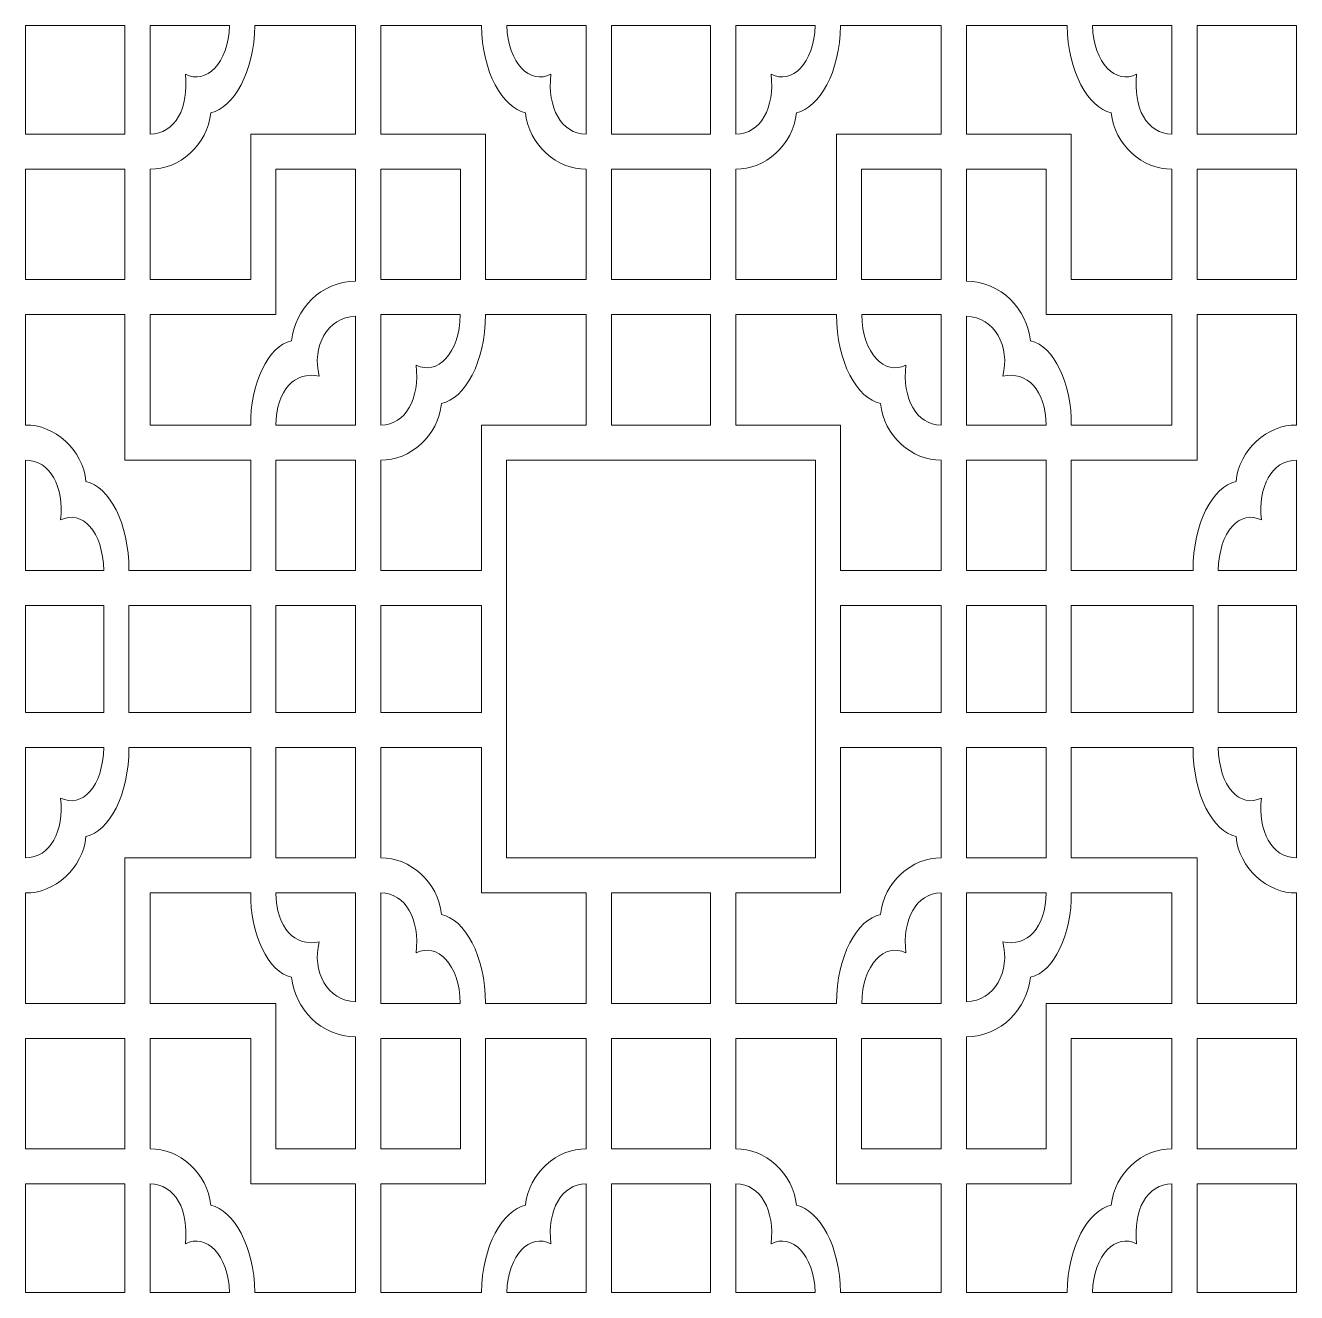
# Model space of a CAD drawing. Header units: millimetres. Extents: x -1200 to 1200, y -590 to 590.
# Drawn here: x -1200 to -16, y -590 to 590 of the extents above; entities that cross this region are included whole.
import ezdxf

# ---------------------------------------------------------------- set-up
doc = ezdxf.new("R2010")
doc.units = ezdxf.units.MM
doc.header["$MEASUREMENT"] = 0
doc.layers.add('Layer 1', color=7, linetype='Continuous')

msp = doc.modelspace()

# ---------------------------------------------------------------- linework, layer by layer
at = {"layer": 'Layer 1', "color": 250, "lineweight": 20}
for points, knots in [([(-1107.4943, 589.9734), (-1107.4943, 589.9734), (-1107.4943, 488.733), (-1107.4943, 488.733), (-1107.4943, 488.733), (-1200.05, 488.733), (-1200.05, 488.733), (-1200.05, 488.733), (-1200.05, 589.9734), (-1200.05, 589.9734), (-1200.05, 589.9734), (-1107.4943, 589.9734), (-1107.4943, 589.9734)], [0, 0, 0, 0, 0.25, 0.25, 0.25, 0.5, 0.5, 0.5, 0.75, 0.75, 0.75, 1, 1, 1, 1]), ([(-892.6185, 589.9734), (-892.6185, 589.9734), (-892.6185, 488.733), (-892.6185, 488.733), (-892.6185, 488.733), (-990.246, 488.733), (-990.246, 488.733), (-990.246, 488.733), (-990.246, 353.2786), (-990.246, 353.2786), (-990.246, 353.2786), (-1083.986, 353.2786), (-1083.986, 353.2786), (-1083.986, 353.2786), (-1083.986, 456.1598), (-1083.986, 456.1598), (-1057.0098, 455.427), (-1030.1687, 478.8197), (-1027.4, 508.7111), (-1006.3077, 513.3399), (-986.9278, 545.9594), (-986.4065, 589.9734), (-986.4065, 589.9734), (-892.6185, 589.9734), (-892.6185, 589.9734)], [0, 0, 0, 0, 0.125, 0.125, 0.125, 0.25, 0.25, 0.25, 0.375, 0.375, 0.375, 0.5, 0.5, 0.5, 0.625, 0.625, 0.625, 0.75, 0.75, 0.75, 0.875, 0.875, 0.875, 1, 1, 1, 1]), ([(-1009.9466, 589.9734), (-1011.2096, 554.4236), (-1031.5362, 534.8502), (-1051.0899, 544.5236), (-1047.6069, 513.3876), (-1060.4992, 489.0993), (-1083.986, 488.733), (-1083.986, 488.733), (-1083.986, 589.9734), (-1083.986, 589.9734), (-1083.986, 589.9734), (-1009.9466, 589.9734), (-1009.9466, 589.9734)], [0, 0, 0, 0, 0.25, 0.25, 0.25, 0.5, 0.5, 0.5, 0.75, 0.75, 0.75, 1, 1, 1, 1]), ([(-775.3225, 589.9734), (-774.8012, 545.9594), (-755.4211, 513.3399), (-734.3289, 508.7111), (-731.5602, 478.8197), (-704.719, 455.427), (-677.7428, 456.1598), (-677.7428, 456.1598), (-677.7428, 353.2786), (-677.7428, 353.2786), (-677.7428, 353.2786), (-771.4828, 353.2786), (-771.4828, 353.2786), (-771.4828, 353.2786), (-771.4828, 488.733), (-771.4828, 488.733), (-771.4828, 488.733), (-869.1103, 488.733), (-869.1103, 488.733), (-869.1103, 488.733), (-869.1103, 589.9734), (-869.1103, 589.9734), (-869.1103, 589.9734), (-775.3225, 589.9734), (-775.3225, 589.9734)], [0, 0, 0, 0, 0.125, 0.125, 0.125, 0.25, 0.25, 0.25, 0.375, 0.375, 0.375, 0.5, 0.5, 0.5, 0.625, 0.625, 0.625, 0.75, 0.75, 0.75, 0.875, 0.875, 0.875, 1, 1, 1, 1]), ([(-677.7428, 589.9734), (-677.7428, 589.9734), (-677.7428, 488.733), (-677.7428, 488.733), (-701.2296, 489.0993), (-714.1219, 513.3876), (-710.6389, 544.5236), (-730.1926, 534.8502), (-750.5196, 554.4236), (-751.7825, 589.9734), (-751.7825, 589.9734), (-677.7428, 589.9734), (-677.7428, 589.9734)], [0, 0, 0, 0, 0.25, 0.25, 0.25, 0.5, 0.5, 0.5, 0.75, 0.75, 0.75, 1, 1, 1, 1]), ([(-561.9921, 589.9734), (-561.9921, 589.9734), (-561.9921, 488.733), (-561.9921, 488.733), (-561.9921, 488.733), (-654.2347, 488.733), (-654.2347, 488.733), (-654.2347, 488.733), (-654.2347, 589.9734), (-654.2347, 589.9734), (-654.2347, 589.9734), (-561.9921, 589.9734), (-561.9921, 589.9734)], [0, 0, 0, 0, 0.25, 0.25, 0.25, 0.5, 0.5, 0.5, 0.75, 0.75, 0.75, 1, 1, 1, 1]), ([(-538.484, 589.9734), (-538.484, 589.9734), (-538.484, 488.733), (-538.484, 488.733), (-514.9971, 489.0993), (-502.1048, 513.3876), (-505.5878, 544.5236), (-486.0342, 534.8502), (-465.7072, 554.4236), (-464.4442, 589.9734), (-464.4442, 589.9734), (-538.484, 589.9734), (-538.484, 589.9734)], [0, 0, 0, 0, 0.25, 0.25, 0.25, 0.5, 0.5, 0.5, 0.75, 0.75, 0.75, 1, 1, 1, 1]), ([(-440.9042, 589.9734), (-441.4255, 545.9594), (-460.8056, 513.3399), (-481.8979, 508.7111), (-484.6665, 478.8197), (-511.5077, 455.427), (-538.484, 456.1598), (-538.484, 456.1598), (-538.484, 353.2786), (-538.484, 353.2786), (-538.484, 353.2786), (-444.744, 353.2786), (-444.744, 353.2786), (-444.744, 353.2786), (-444.744, 488.733), (-444.744, 488.733), (-444.744, 488.733), (-347.1165, 488.733), (-347.1165, 488.733), (-347.1165, 488.733), (-347.1165, 589.9734), (-347.1165, 589.9734), (-347.1165, 589.9734), (-440.9042, 589.9734), (-440.9042, 589.9734)], [0, 0, 0, 0, 0.125, 0.125, 0.125, 0.25, 0.25, 0.25, 0.375, 0.375, 0.375, 0.5, 0.5, 0.5, 0.625, 0.625, 0.625, 0.75, 0.75, 0.75, 0.875, 0.875, 0.875, 1, 1, 1, 1]), ([(-323.6082, 589.9734), (-323.6082, 589.9734), (-323.6082, 488.733), (-323.6082, 488.733), (-323.6082, 488.733), (-225.9807, 488.733), (-225.9807, 488.733), (-225.9807, 488.733), (-225.9807, 353.2786), (-225.9807, 353.2786), (-225.9807, 353.2786), (-132.2407, 353.2786), (-132.2407, 353.2786), (-132.2407, 353.2786), (-132.2407, 456.1598), (-132.2407, 456.1598), (-159.217, 455.427), (-186.058, 478.8197), (-188.8268, 508.7111), (-209.9191, 513.3399), (-229.2989, 545.9594), (-229.8202, 589.9734), (-229.8202, 589.9734), (-323.6082, 589.9734), (-323.6082, 589.9734)], [0, 0, 0, 0, 0.125, 0.125, 0.125, 0.25, 0.25, 0.25, 0.375, 0.375, 0.375, 0.5, 0.5, 0.5, 0.625, 0.625, 0.625, 0.75, 0.75, 0.75, 0.875, 0.875, 0.875, 1, 1, 1, 1]), ([(-206.28, 589.9734), (-205.0171, 554.4236), (-184.6905, 534.8502), (-165.1368, 544.5236), (-168.6198, 513.3876), (-155.7276, 489.0993), (-132.2407, 488.733), (-132.2407, 488.733), (-132.2407, 589.9734), (-132.2407, 589.9734), (-132.2407, 589.9734), (-206.28, 589.9734), (-206.28, 589.9734)], [0, 0, 0, 0, 0.25, 0.25, 0.25, 0.5, 0.5, 0.5, 0.75, 0.75, 0.75, 1, 1, 1, 1]), ([(-108.7324, 589.9734), (-108.7324, 589.9734), (-108.7324, 488.733), (-108.7324, 488.733), (-108.7324, 488.733), (-16.1767, 488.733), (-16.1767, 488.733), (-16.1767, 488.733), (-16.1767, 589.9734), (-16.1767, 589.9734), (-16.1767, 589.9734), (-108.7324, 589.9734), (-108.7324, 589.9734)], [0, 0, 0, 0, 0.25, 0.25, 0.25, 0.5, 0.5, 0.5, 0.75, 0.75, 0.75, 1, 1, 1, 1]), ([(-1200.05, 456.1598), (-1200.05, 456.1598), (-1107.4943, 456.1598), (-1107.4943, 456.1598), (-1107.4943, 456.1598), (-1107.4943, 353.2786), (-1107.4943, 353.2786), (-1107.4943, 353.2786), (-1200.05, 353.2786), (-1200.05, 353.2786), (-1200.05, 353.2786), (-1200.05, 456.1598), (-1200.05, 456.1598)], [0, 0, 0, 0, 0.25, 0.25, 0.25, 0.5, 0.5, 0.5, 0.75, 0.75, 0.75, 1, 1, 1, 1]), ([(-990.246, 217.8243), (-990.7749, 255.2028), (-973.8922, 292.394), (-952.3194, 296.2303), (-948.9419, 325.7782), (-924.916, 351.6141), (-892.6185, 351.755), (-892.6185, 351.755), (-892.6185, 353.2786), (-892.6185, 353.2786), (-892.6185, 353.2786), (-892.6185, 456.1598), (-892.6185, 456.1598), (-892.6185, 456.1598), (-966.7377, 456.1598), (-966.7377, 456.1598), (-966.7377, 456.1598), (-966.7377, 320.7055), (-966.7377, 320.7055), (-966.7377, 320.7055), (-1083.986, 320.7055), (-1083.986, 320.7055), (-1083.986, 320.7055), (-1083.986, 217.8243), (-1083.986, 217.8243), (-1083.986, 217.8243), (-990.246, 217.8243), (-990.246, 217.8243)], [0, 0, 0, 0, 0.111111111, 0.111111111, 0.111111111, 0.222222222, 0.222222222, 0.222222222, 0.333333333, 0.333333333, 0.333333333, 0.444444444, 0.444444444, 0.444444444, 0.555555556, 0.555555556, 0.555555556, 0.666666667, 0.666666667, 0.666666667, 0.777777778, 0.777777778, 0.777777778, 0.888888889, 0.888888889, 0.888888889, 1, 1, 1, 1]), ([(-794.991, 353.2786), (-794.991, 353.2786), (-869.1103, 353.2786), (-869.1103, 353.2786), (-869.1103, 353.2786), (-869.1103, 456.1598), (-869.1103, 456.1598), (-869.1103, 456.1598), (-794.991, 456.1598), (-794.991, 456.1598), (-794.991, 456.1598), (-794.991, 353.2786), (-794.991, 353.2786)], [0, 0, 0, 0, 0.25, 0.25, 0.25, 0.5, 0.5, 0.5, 0.75, 0.75, 0.75, 1, 1, 1, 1]), ([(-561.9921, 456.1598), (-561.9921, 456.1598), (-561.9921, 353.2786), (-561.9921, 353.2786), (-561.9921, 353.2786), (-654.2347, 353.2786), (-654.2347, 353.2786), (-654.2347, 353.2786), (-654.2347, 456.1598), (-654.2347, 456.1598), (-654.2347, 456.1598), (-561.9921, 456.1598), (-561.9921, 456.1598)], [0, 0, 0, 0, 0.25, 0.25, 0.25, 0.5, 0.5, 0.5, 0.75, 0.75, 0.75, 1, 1, 1, 1]), ([(-421.2357, 353.2786), (-421.2357, 353.2786), (-347.1165, 353.2786), (-347.1165, 353.2786), (-347.1165, 353.2786), (-347.1165, 456.1598), (-347.1165, 456.1598), (-347.1165, 456.1598), (-421.2357, 456.1598), (-421.2357, 456.1598), (-421.2357, 456.1598), (-421.2357, 353.2786), (-421.2357, 353.2786)], [0, 0, 0, 0, 0.25, 0.25, 0.25, 0.5, 0.5, 0.5, 0.75, 0.75, 0.75, 1, 1, 1, 1]), ([(-225.9807, 217.8243), (-225.4518, 255.2028), (-242.3345, 292.394), (-263.9073, 296.2303), (-267.2849, 325.7782), (-291.3108, 351.6141), (-323.6082, 351.755), (-323.6082, 351.755), (-323.6082, 353.2786), (-323.6082, 353.2786), (-323.6082, 353.2786), (-323.6082, 456.1598), (-323.6082, 456.1598), (-323.6082, 456.1598), (-249.489, 456.1598), (-249.489, 456.1598), (-249.489, 456.1598), (-249.489, 320.7055), (-249.489, 320.7055), (-249.489, 320.7055), (-132.2407, 320.7055), (-132.2407, 320.7055), (-132.2407, 320.7055), (-132.2407, 217.8243), (-132.2407, 217.8243), (-132.2407, 217.8243), (-225.9807, 217.8243), (-225.9807, 217.8243)], [0, 0, 0, 0, 0.111111111, 0.111111111, 0.111111111, 0.222222222, 0.222222222, 0.222222222, 0.333333333, 0.333333333, 0.333333333, 0.444444444, 0.444444444, 0.444444444, 0.555555556, 0.555555556, 0.555555556, 0.666666667, 0.666666667, 0.666666667, 0.777777778, 0.777777778, 0.777777778, 0.888888889, 0.888888889, 0.888888889, 1, 1, 1, 1]), ([(-16.1767, 456.1598), (-16.1767, 456.1598), (-108.7324, 456.1598), (-108.7324, 456.1598), (-108.7324, 456.1598), (-108.7324, 353.2786), (-108.7324, 353.2786), (-108.7324, 353.2786), (-16.1767, 353.2786), (-16.1767, 353.2786), (-16.1767, 353.2786), (-16.1767, 456.1598), (-16.1767, 456.1598)], [0, 0, 0, 0, 0.25, 0.25, 0.25, 0.5, 0.5, 0.5, 0.75, 0.75, 0.75, 1, 1, 1, 1]), ([(-1200.05, 320.7055), (-1200.05, 320.7055), (-1107.4943, 320.7055), (-1107.4943, 320.7055), (-1107.4943, 320.7055), (-1107.4943, 185.2513), (-1107.4943, 185.2513), (-1107.4943, 185.2513), (-990.246, 185.2513), (-990.246, 185.2513), (-990.246, 185.2513), (-990.246, 82.3701), (-990.246, 82.3701), (-990.246, 82.3701), (-1103.6067, 82.3701), (-1103.6067, 82.3701), (-1103.6582, 127.2132), (-1122.3269, 160.5868), (-1143.6806, 165.2732), (-1146.442, 195.0846), (-1173.147, 218.4295), (-1200.05, 217.8272), (-1200.05, 217.8272), (-1200.05, 320.7055), (-1200.05, 320.7055)], [0, 0, 0, 0, 0.125, 0.125, 0.125, 0.25, 0.25, 0.25, 0.375, 0.375, 0.375, 0.5, 0.5, 0.5, 0.625, 0.625, 0.625, 0.75, 0.75, 0.75, 0.875, 0.875, 0.875, 1, 1, 1, 1]), ([(-869.1103, 185.2513), (-842.134, 184.5183), (-815.293, 207.9111), (-812.5242, 237.8024), (-791.1705, 242.4886), (-771.5691, 275.8622), (-771.5176, 320.7055), (-771.5176, 320.7055), (-771.4828, 320.7055), (-771.4828, 320.7055), (-771.4828, 320.7055), (-677.7428, 320.7055), (-677.7428, 320.7055), (-677.7428, 320.7055), (-677.7428, 217.8243), (-677.7428, 217.8243), (-677.7428, 217.8243), (-775.3703, 217.8243), (-775.3703, 217.8243), (-775.3703, 217.8243), (-775.3703, 82.3701), (-775.3703, 82.3701), (-775.3703, 82.3701), (-869.1103, 82.3701), (-869.1103, 82.3701), (-869.1103, 82.3701), (-869.1103, 185.2513), (-869.1103, 185.2513)], [0, 0, 0, 0, 0.111111111, 0.111111111, 0.111111111, 0.222222222, 0.222222222, 0.222222222, 0.333333333, 0.333333333, 0.333333333, 0.444444444, 0.444444444, 0.444444444, 0.555555556, 0.555555556, 0.555555556, 0.666666667, 0.666666667, 0.666666667, 0.777777778, 0.777777778, 0.777777778, 0.888888889, 0.888888889, 0.888888889, 1, 1, 1, 1]), ([(-795.0259, 320.7055), (-795.7117, 284.1194), (-816.3618, 263.7937), (-836.2141, 273.6149), (-832.7311, 242.479), (-845.6236, 218.1908), (-869.1103, 217.8243), (-869.1103, 217.8243), (-869.1103, 320.7055), (-869.1103, 320.7055), (-869.1103, 320.7055), (-795.0259, 320.7055), (-795.0259, 320.7055)], [0, 0, 0, 0, 0.25, 0.25, 0.25, 0.5, 0.5, 0.5, 0.75, 0.75, 0.75, 1, 1, 1, 1]), ([(-561.9921, 320.7055), (-561.9921, 320.7055), (-561.9921, 217.8243), (-561.9921, 217.8243), (-561.9921, 217.8243), (-654.2347, 217.8243), (-654.2347, 217.8243), (-654.2347, 217.8243), (-654.2347, 320.7055), (-654.2347, 320.7055), (-654.2347, 320.7055), (-561.9921, 320.7055), (-561.9921, 320.7055)], [0, 0, 0, 0, 0.25, 0.25, 0.25, 0.5, 0.5, 0.5, 0.75, 0.75, 0.75, 1, 1, 1, 1]), ([(-347.1165, 185.2513), (-374.0927, 184.5183), (-400.9337, 207.9111), (-403.7025, 237.8024), (-425.0562, 242.4886), (-444.6576, 275.8622), (-444.7091, 320.7055), (-444.7091, 320.7055), (-444.744, 320.7055), (-444.744, 320.7055), (-444.744, 320.7055), (-538.484, 320.7055), (-538.484, 320.7055), (-538.484, 320.7055), (-538.484, 217.8243), (-538.484, 217.8243), (-538.484, 217.8243), (-440.8564, 217.8243), (-440.8564, 217.8243), (-440.8564, 217.8243), (-440.8564, 82.3701), (-440.8564, 82.3701), (-440.8564, 82.3701), (-347.1165, 82.3701), (-347.1165, 82.3701), (-347.1165, 82.3701), (-347.1165, 185.2513), (-347.1165, 185.2513)], [0, 0, 0, 0, 0.111111111, 0.111111111, 0.111111111, 0.222222222, 0.222222222, 0.222222222, 0.333333333, 0.333333333, 0.333333333, 0.444444444, 0.444444444, 0.444444444, 0.555555556, 0.555555556, 0.555555556, 0.666666667, 0.666666667, 0.666666667, 0.777777778, 0.777777778, 0.777777778, 0.888888889, 0.888888889, 0.888888889, 1, 1, 1, 1]), ([(-421.2009, 320.7055), (-420.515, 284.1194), (-399.865, 263.7937), (-380.0126, 273.6149), (-383.4955, 242.479), (-370.6032, 218.1908), (-347.1165, 217.8243), (-347.1165, 217.8243), (-347.1165, 320.7055), (-347.1165, 320.7055), (-347.1165, 320.7055), (-421.2009, 320.7055), (-421.2009, 320.7055)], [0, 0, 0, 0, 0.25, 0.25, 0.25, 0.5, 0.5, 0.5, 0.75, 0.75, 0.75, 1, 1, 1, 1]), ([(-16.1767, 320.7055), (-16.1767, 320.7055), (-108.7324, 320.7055), (-108.7324, 320.7055), (-108.7324, 320.7055), (-108.7324, 185.2513), (-108.7324, 185.2513), (-108.7324, 185.2513), (-225.9807, 185.2513), (-225.9807, 185.2513), (-225.9807, 185.2513), (-225.9807, 82.3701), (-225.9807, 82.3701), (-225.9807, 82.3701), (-112.6201, 82.3701), (-112.6201, 82.3701), (-112.5686, 127.2132), (-93.8998, 160.5868), (-72.5461, 165.2732), (-69.7847, 195.0846), (-43.0797, 218.4295), (-16.1767, 217.8272), (-16.1767, 217.8272), (-16.1767, 320.7055), (-16.1767, 320.7055)], [0, 0, 0, 0, 0.125, 0.125, 0.125, 0.25, 0.25, 0.25, 0.375, 0.375, 0.375, 0.5, 0.5, 0.5, 0.625, 0.625, 0.625, 0.75, 0.75, 0.75, 0.875, 0.875, 0.875, 1, 1, 1, 1]), ([(-892.6185, 319.177), (-918.9401, 318.1409), (-933.5496, 290.8674), (-926.4734, 263.4054), (-948.9444, 268.2314), (-966.4734, 250.3678), (-966.7377, 217.8243), (-966.7377, 217.8243), (-892.6185, 217.8243), (-892.6185, 217.8243), (-892.6185, 217.8243), (-892.6185, 319.177), (-892.6185, 319.177)], [0, 0, 0, 0, 0.25, 0.25, 0.25, 0.5, 0.5, 0.5, 0.75, 0.75, 0.75, 1, 1, 1, 1]), ([(-323.6082, 319.177), (-297.2867, 318.1409), (-282.6771, 290.8674), (-289.7533, 263.4054), (-267.2824, 268.2314), (-249.7533, 250.3678), (-249.489, 217.8243), (-249.489, 217.8243), (-323.6082, 217.8243), (-323.6082, 217.8243), (-323.6082, 217.8243), (-323.6082, 319.177), (-323.6082, 319.177)], [0, 0, 0, 0, 0.25, 0.25, 0.25, 0.5, 0.5, 0.5, 0.75, 0.75, 0.75, 1, 1, 1, 1]), ([(-1200.05, 185.2443), (-1176.7015, 184.7317), (-1163.8983, 160.5001), (-1167.3705, 129.4607), (-1147.518, 139.2819), (-1127.8009, 118.9562), (-1127.1149, 82.3701), (-1127.1149, 82.3701), (-1200.05, 82.3701), (-1200.05, 82.3701), (-1200.05, 82.3701), (-1200.05, 185.2443), (-1200.05, 185.2443)], [0, 0, 0, 0, 0.25, 0.25, 0.25, 0.5, 0.5, 0.5, 0.75, 0.75, 0.75, 1, 1, 1, 1]), ([(-892.6185, 82.3701), (-892.6185, 82.3701), (-966.7377, 82.3701), (-966.7377, 82.3701), (-966.7377, 82.3701), (-966.7377, 185.2513), (-966.7377, 185.2513), (-966.7377, 185.2513), (-892.6185, 185.2513), (-892.6185, 185.2513), (-892.6185, 185.2513), (-892.6185, 82.3701), (-892.6185, 82.3701)], [0, 0, 0, 0, 0.25, 0.25, 0.25, 0.5, 0.5, 0.5, 0.75, 0.75, 0.75, 1, 1, 1, 1]), ([(-464.3646, 185.2513), (-464.3646, 61.7328), (-464.3646, -61.787), (-464.3646, -185.3045), (-553.6573, -185.3045), (-662.5704, -185.3045), (-751.8621, -185.3045), (-751.8621, -61.787), (-751.8621, 61.7328), (-751.8621, 185.2513), (-662.5704, 185.2513), (-553.6573, 185.2513), (-464.3646, 185.2513)], [0, 0, 0, 0, 0.25, 0.25, 0.25, 0.5, 0.5, 0.5, 0.75, 0.75, 0.75, 1, 1, 1, 1]), ([(-323.6082, 82.3701), (-323.6082, 82.3701), (-249.489, 82.3701), (-249.489, 82.3701), (-249.489, 82.3701), (-249.489, 185.2513), (-249.489, 185.2513), (-249.489, 185.2513), (-323.6082, 185.2513), (-323.6082, 185.2513), (-323.6082, 185.2513), (-323.6082, 82.3701), (-323.6082, 82.3701)], [0, 0, 0, 0, 0.25, 0.25, 0.25, 0.5, 0.5, 0.5, 0.75, 0.75, 0.75, 1, 1, 1, 1]), ([(-16.1767, 185.2443), (-39.5252, 184.7317), (-52.3284, 160.5001), (-48.8562, 129.4607), (-68.7087, 139.2819), (-88.4259, 118.9562), (-89.1118, 82.3701), (-89.1118, 82.3701), (-16.1767, 82.3701), (-16.1767, 82.3701), (-16.1767, 82.3701), (-16.1767, 185.2443), (-16.1767, 185.2443)], [0, 0, 0, 0, 0.25, 0.25, 0.25, 0.5, 0.5, 0.5, 0.75, 0.75, 0.75, 1, 1, 1, 1]), ([(-1127.1149, 49.7969), (-1127.1149, 49.7969), (-1200.05, 49.7969), (-1200.05, 49.7969), (-1200.05, 16.5807), (-1200.05, -16.6351), (-1200.05, -49.8501), (-1200.05, -49.8501), (-1127.1149, -49.8501), (-1127.1149, -49.8501), (-1127.1149, -16.6347), (-1127.1149, 16.581), (-1127.1149, 49.7969)], [0, 0, 0, 0, 0.25, 0.25, 0.25, 0.5, 0.5, 0.5, 0.75, 0.75, 0.75, 1, 1, 1, 1]), ([(-990.246, 49.7969), (-990.246, 49.7969), (-1103.6067, 49.7969), (-1103.6067, 49.7969), (-1103.6067, 16.5807), (-1103.6067, -16.6351), (-1103.6067, -49.8501), (-1103.6067, -49.8501), (-990.246, -49.8501), (-990.246, -49.8501), (-990.246, -16.6347), (-990.246, 16.581), (-990.246, 49.7969)], [0, 0, 0, 0, 0.25, 0.25, 0.25, 0.5, 0.5, 0.5, 0.75, 0.75, 0.75, 1, 1, 1, 1]), ([(-892.6185, 49.7969), (-892.6185, 49.7969), (-966.7377, 49.7969), (-966.7377, 49.7969), (-966.7377, 16.5807), (-966.7377, -16.6351), (-966.7377, -49.8501), (-966.7377, -49.8501), (-892.6185, -49.8501), (-892.6185, -49.8501), (-892.6185, -16.6347), (-892.6185, 16.581), (-892.6185, 49.7969)], [0, 0, 0, 0, 0.25, 0.25, 0.25, 0.5, 0.5, 0.5, 0.75, 0.75, 0.75, 1, 1, 1, 1]), ([(-775.3703, 49.7969), (-775.3703, 49.7969), (-869.1103, 49.7969), (-869.1103, 49.7969), (-869.1103, 16.5807), (-869.1103, -16.6351), (-869.1103, -49.8501), (-869.1103, -49.8501), (-775.3703, -49.8501), (-775.3703, -49.8501), (-775.3703, -16.6347), (-775.3703, 16.581), (-775.3703, 49.7969)], [0, 0, 0, 0, 0.25, 0.25, 0.25, 0.5, 0.5, 0.5, 0.75, 0.75, 0.75, 1, 1, 1, 1]), ([(-440.8564, 49.7969), (-440.8564, 49.7969), (-347.1165, 49.7969), (-347.1165, 49.7969), (-347.1165, 16.5807), (-347.1165, -16.6351), (-347.1165, -49.8501), (-347.1165, -49.8501), (-440.8564, -49.8501), (-440.8564, -49.8501), (-440.8564, -16.6347), (-440.8564, 16.581), (-440.8564, 49.7969)], [0, 0, 0, 0, 0.25, 0.25, 0.25, 0.5, 0.5, 0.5, 0.75, 0.75, 0.75, 1, 1, 1, 1]), ([(-323.6082, 49.7969), (-323.6082, 49.7969), (-249.489, 49.7969), (-249.489, 49.7969), (-249.489, 16.5807), (-249.489, -16.6351), (-249.489, -49.8501), (-249.489, -49.8501), (-323.6082, -49.8501), (-323.6082, -49.8501), (-323.6082, -16.6347), (-323.6082, 16.581), (-323.6082, 49.7969)], [0, 0, 0, 0, 0.25, 0.25, 0.25, 0.5, 0.5, 0.5, 0.75, 0.75, 0.75, 1, 1, 1, 1]), ([(-225.9807, 49.7969), (-225.9807, 49.7969), (-112.6201, 49.7969), (-112.6201, 49.7969), (-112.6201, 16.5807), (-112.6201, -16.6351), (-112.6201, -49.8501), (-112.6201, -49.8501), (-225.9807, -49.8501), (-225.9807, -49.8501), (-225.9807, -16.6347), (-225.9807, 16.581), (-225.9807, 49.7969)], [0, 0, 0, 0, 0.25, 0.25, 0.25, 0.5, 0.5, 0.5, 0.75, 0.75, 0.75, 1, 1, 1, 1]), ([(-89.1118, 49.7969), (-89.1118, 49.7969), (-16.1767, 49.7969), (-16.1767, 49.7969), (-16.1767, 16.5807), (-16.1767, -16.6351), (-16.1767, -49.8501), (-16.1767, -49.8501), (-89.1118, -49.8501), (-89.1118, -49.8501), (-89.1118, -16.6347), (-89.1118, 16.581), (-89.1118, 49.7969)], [0, 0, 0, 0, 0.25, 0.25, 0.25, 0.5, 0.5, 0.5, 0.75, 0.75, 0.75, 1, 1, 1, 1]), ([(-1200.05, -320.7586), (-1200.05, -320.7586), (-1107.4943, -320.7586), (-1107.4943, -320.7586), (-1107.4943, -320.7586), (-1107.4943, -185.3045), (-1107.4943, -185.3045), (-1107.4943, -185.3045), (-990.246, -185.3045), (-990.246, -185.3045), (-990.246, -185.3045), (-990.246, -82.4233), (-990.246, -82.4233), (-990.246, -82.4233), (-1103.6067, -82.4233), (-1103.6067, -82.4233), (-1103.6582, -127.2663), (-1122.3269, -160.64), (-1143.6806, -165.3264), (-1146.442, -195.1378), (-1173.147, -218.4827), (-1200.05, -217.8803), (-1200.05, -217.8803), (-1200.05, -320.7586), (-1200.05, -320.7586)], [0, 0, 0, 0, 0.125, 0.125, 0.125, 0.25, 0.25, 0.25, 0.375, 0.375, 0.375, 0.5, 0.5, 0.5, 0.625, 0.625, 0.625, 0.75, 0.75, 0.75, 0.875, 0.875, 0.875, 1, 1, 1, 1]), ([(-1200.05, -185.2975), (-1176.7015, -184.7849), (-1163.8983, -160.5532), (-1167.3705, -129.5139), (-1147.518, -139.335), (-1127.8009, -119.0094), (-1127.1149, -82.4233), (-1127.1149, -82.4233), (-1200.05, -82.4233), (-1200.05, -82.4233), (-1200.05, -82.4233), (-1200.05, -185.2975), (-1200.05, -185.2975)], [0, 0, 0, 0, 0.25, 0.25, 0.25, 0.5, 0.5, 0.5, 0.75, 0.75, 0.75, 1, 1, 1, 1]), ([(-892.6185, -82.4233), (-892.6185, -82.4233), (-966.7377, -82.4233), (-966.7377, -82.4233), (-966.7377, -82.4233), (-966.7377, -185.3045), (-966.7377, -185.3045), (-966.7377, -185.3045), (-892.6185, -185.3045), (-892.6185, -185.3045), (-892.6185, -185.3045), (-892.6185, -82.4233), (-892.6185, -82.4233)], [0, 0, 0, 0, 0.25, 0.25, 0.25, 0.5, 0.5, 0.5, 0.75, 0.75, 0.75, 1, 1, 1, 1]), ([(-869.1103, -185.3045), (-842.134, -184.5714), (-815.293, -207.9642), (-812.5242, -237.8556), (-791.1705, -242.5418), (-771.5691, -275.9154), (-771.5176, -320.7586), (-771.5176, -320.7586), (-771.4828, -320.7586), (-771.4828, -320.7586), (-771.4828, -320.7586), (-677.7428, -320.7586), (-677.7428, -320.7586), (-677.7428, -320.7586), (-677.7428, -217.8774), (-677.7428, -217.8774), (-677.7428, -217.8774), (-775.3703, -217.8774), (-775.3703, -217.8774), (-775.3703, -217.8774), (-775.3703, -82.4233), (-775.3703, -82.4233), (-775.3703, -82.4233), (-869.1103, -82.4233), (-869.1103, -82.4233), (-869.1103, -82.4233), (-869.1103, -185.3045), (-869.1103, -185.3045)], [0, 0, 0, 0, 0.111111111, 0.111111111, 0.111111111, 0.222222222, 0.222222222, 0.222222222, 0.333333333, 0.333333333, 0.333333333, 0.444444444, 0.444444444, 0.444444444, 0.555555556, 0.555555556, 0.555555556, 0.666666667, 0.666666667, 0.666666667, 0.777777778, 0.777777778, 0.777777778, 0.888888889, 0.888888889, 0.888888889, 1, 1, 1, 1]), ([(-347.1165, -185.3045), (-374.0927, -184.5714), (-400.9337, -207.9642), (-403.7025, -237.8556), (-425.0562, -242.5418), (-444.6576, -275.9154), (-444.7091, -320.7586), (-444.7091, -320.7586), (-444.744, -320.7586), (-444.744, -320.7586), (-444.744, -320.7586), (-538.484, -320.7586), (-538.484, -320.7586), (-538.484, -320.7586), (-538.484, -217.8774), (-538.484, -217.8774), (-538.484, -217.8774), (-440.8564, -217.8774), (-440.8564, -217.8774), (-440.8564, -217.8774), (-440.8564, -82.4233), (-440.8564, -82.4233), (-440.8564, -82.4233), (-347.1165, -82.4233), (-347.1165, -82.4233), (-347.1165, -82.4233), (-347.1165, -185.3045), (-347.1165, -185.3045)], [0, 0, 0, 0, 0.111111111, 0.111111111, 0.111111111, 0.222222222, 0.222222222, 0.222222222, 0.333333333, 0.333333333, 0.333333333, 0.444444444, 0.444444444, 0.444444444, 0.555555556, 0.555555556, 0.555555556, 0.666666667, 0.666666667, 0.666666667, 0.777777778, 0.777777778, 0.777777778, 0.888888889, 0.888888889, 0.888888889, 1, 1, 1, 1]), ([(-323.6082, -82.4233), (-323.6082, -82.4233), (-249.489, -82.4233), (-249.489, -82.4233), (-249.489, -82.4233), (-249.489, -185.3045), (-249.489, -185.3045), (-249.489, -185.3045), (-323.6082, -185.3045), (-323.6082, -185.3045), (-323.6082, -185.3045), (-323.6082, -82.4233), (-323.6082, -82.4233)], [0, 0, 0, 0, 0.25, 0.25, 0.25, 0.5, 0.5, 0.5, 0.75, 0.75, 0.75, 1, 1, 1, 1]), ([(-16.1767, -320.7586), (-16.1767, -320.7586), (-108.7324, -320.7586), (-108.7324, -320.7586), (-108.7324, -320.7586), (-108.7324, -185.3045), (-108.7324, -185.3045), (-108.7324, -185.3045), (-225.9807, -185.3045), (-225.9807, -185.3045), (-225.9807, -185.3045), (-225.9807, -82.4233), (-225.9807, -82.4233), (-225.9807, -82.4233), (-112.6201, -82.4233), (-112.6201, -82.4233), (-112.5686, -127.2663), (-93.8998, -160.64), (-72.5461, -165.3264), (-69.7847, -195.1378), (-43.0797, -218.4827), (-16.1767, -217.8803), (-16.1767, -217.8803), (-16.1767, -320.7586), (-16.1767, -320.7586)], [0, 0, 0, 0, 0.125, 0.125, 0.125, 0.25, 0.25, 0.25, 0.375, 0.375, 0.375, 0.5, 0.5, 0.5, 0.625, 0.625, 0.625, 0.75, 0.75, 0.75, 0.875, 0.875, 0.875, 1, 1, 1, 1]), ([(-16.1767, -185.2975), (-39.5252, -184.7849), (-52.3284, -160.5532), (-48.8562, -129.5139), (-68.7087, -139.335), (-88.4259, -119.0094), (-89.1118, -82.4233), (-89.1118, -82.4233), (-16.1767, -82.4233), (-16.1767, -82.4233), (-16.1767, -82.4233), (-16.1767, -185.2975), (-16.1767, -185.2975)], [0, 0, 0, 0, 0.25, 0.25, 0.25, 0.5, 0.5, 0.5, 0.75, 0.75, 0.75, 1, 1, 1, 1]), ([(-990.246, -217.8774), (-990.7749, -255.2559), (-973.8922, -292.4472), (-952.3194, -296.2834), (-948.9419, -325.8314), (-924.916, -351.6673), (-892.6185, -351.8082), (-892.6185, -351.8082), (-892.6185, -353.3318), (-892.6185, -353.3318), (-892.6185, -353.3318), (-892.6185, -456.2129), (-892.6185, -456.2129), (-892.6185, -456.2129), (-966.7377, -456.2129), (-966.7377, -456.2129), (-966.7377, -456.2129), (-966.7377, -320.7586), (-966.7377, -320.7586), (-966.7377, -320.7586), (-1083.986, -320.7586), (-1083.986, -320.7586), (-1083.986, -320.7586), (-1083.986, -217.8774), (-1083.986, -217.8774), (-1083.986, -217.8774), (-990.246, -217.8774), (-990.246, -217.8774)], [0, 0, 0, 0, 0.111111111, 0.111111111, 0.111111111, 0.222222222, 0.222222222, 0.222222222, 0.333333333, 0.333333333, 0.333333333, 0.444444444, 0.444444444, 0.444444444, 0.555555556, 0.555555556, 0.555555556, 0.666666667, 0.666666667, 0.666666667, 0.777777778, 0.777777778, 0.777777778, 0.888888889, 0.888888889, 0.888888889, 1, 1, 1, 1]), ([(-892.6185, -319.2302), (-918.9401, -318.1941), (-933.5496, -290.9205), (-926.4734, -263.4585), (-948.9444, -268.2846), (-966.4734, -250.421), (-966.7377, -217.8774), (-966.7377, -217.8774), (-892.6185, -217.8774), (-892.6185, -217.8774), (-892.6185, -217.8774), (-892.6185, -319.2302), (-892.6185, -319.2302)], [0, 0, 0, 0, 0.25, 0.25, 0.25, 0.5, 0.5, 0.5, 0.75, 0.75, 0.75, 1, 1, 1, 1]), ([(-795.0259, -320.7586), (-795.7117, -284.1725), (-816.3618, -263.8469), (-836.2141, -273.668), (-832.7311, -242.5322), (-845.6236, -218.244), (-869.1103, -217.8774), (-869.1103, -217.8774), (-869.1103, -320.7586), (-869.1103, -320.7586), (-869.1103, -320.7586), (-795.0259, -320.7586), (-795.0259, -320.7586)], [0, 0, 0, 0, 0.25, 0.25, 0.25, 0.5, 0.5, 0.5, 0.75, 0.75, 0.75, 1, 1, 1, 1]), ([(-561.9921, -320.7586), (-561.9921, -320.7586), (-561.9921, -217.8774), (-561.9921, -217.8774), (-561.9921, -217.8774), (-654.2347, -217.8774), (-654.2347, -217.8774), (-654.2347, -217.8774), (-654.2347, -320.7586), (-654.2347, -320.7586), (-654.2347, -320.7586), (-561.9921, -320.7586), (-561.9921, -320.7586)], [0, 0, 0, 0, 0.25, 0.25, 0.25, 0.5, 0.5, 0.5, 0.75, 0.75, 0.75, 1, 1, 1, 1]), ([(-421.2009, -320.7586), (-420.515, -284.1725), (-399.865, -263.8469), (-380.0126, -273.668), (-383.4955, -242.5322), (-370.6032, -218.244), (-347.1165, -217.8774), (-347.1165, -217.8774), (-347.1165, -320.7586), (-347.1165, -320.7586), (-347.1165, -320.7586), (-421.2009, -320.7586), (-421.2009, -320.7586)], [0, 0, 0, 0, 0.25, 0.25, 0.25, 0.5, 0.5, 0.5, 0.75, 0.75, 0.75, 1, 1, 1, 1]), ([(-225.9807, -217.8774), (-225.4518, -255.2559), (-242.3345, -292.4472), (-263.9073, -296.2834), (-267.2849, -325.8314), (-291.3108, -351.6673), (-323.6082, -351.8082), (-323.6082, -351.8082), (-323.6082, -353.3318), (-323.6082, -353.3318), (-323.6082, -353.3318), (-323.6082, -456.2129), (-323.6082, -456.2129), (-323.6082, -456.2129), (-249.489, -456.2129), (-249.489, -456.2129), (-249.489, -456.2129), (-249.489, -320.7586), (-249.489, -320.7586), (-249.489, -320.7586), (-132.2407, -320.7586), (-132.2407, -320.7586), (-132.2407, -320.7586), (-132.2407, -217.8774), (-132.2407, -217.8774), (-132.2407, -217.8774), (-225.9807, -217.8774), (-225.9807, -217.8774)], [0, 0, 0, 0, 0.111111111, 0.111111111, 0.111111111, 0.222222222, 0.222222222, 0.222222222, 0.333333333, 0.333333333, 0.333333333, 0.444444444, 0.444444444, 0.444444444, 0.555555556, 0.555555556, 0.555555556, 0.666666667, 0.666666667, 0.666666667, 0.777777778, 0.777777778, 0.777777778, 0.888888889, 0.888888889, 0.888888889, 1, 1, 1, 1]), ([(-323.6082, -319.2302), (-297.2867, -318.1941), (-282.6771, -290.9205), (-289.7533, -263.4585), (-267.2824, -268.2846), (-249.7533, -250.421), (-249.489, -217.8774), (-249.489, -217.8774), (-323.6082, -217.8774), (-323.6082, -217.8774), (-323.6082, -217.8774), (-323.6082, -319.2302), (-323.6082, -319.2302)], [0, 0, 0, 0, 0.25, 0.25, 0.25, 0.5, 0.5, 0.5, 0.75, 0.75, 0.75, 1, 1, 1, 1]), ([(-1200.05, -456.2129), (-1200.05, -456.2129), (-1107.4943, -456.2129), (-1107.4943, -456.2129), (-1107.4943, -456.2129), (-1107.4943, -353.3318), (-1107.4943, -353.3318), (-1107.4943, -353.3318), (-1200.05, -353.3318), (-1200.05, -353.3318), (-1200.05, -353.3318), (-1200.05, -456.2129), (-1200.05, -456.2129)], [0, 0, 0, 0, 0.25, 0.25, 0.25, 0.5, 0.5, 0.5, 0.75, 0.75, 0.75, 1, 1, 1, 1]), ([(-892.6185, -590.0266), (-892.6185, -590.0266), (-892.6185, -488.7861), (-892.6185, -488.7861), (-892.6185, -488.7861), (-990.246, -488.7861), (-990.246, -488.7861), (-990.246, -488.7861), (-990.246, -353.3318), (-990.246, -353.3318), (-990.246, -353.3318), (-1083.986, -353.3318), (-1083.986, -353.3318), (-1083.986, -353.3318), (-1083.986, -456.2129), (-1083.986, -456.2129), (-1057.0098, -455.4801), (-1030.1687, -478.8729), (-1027.4, -508.7642), (-1006.3077, -513.3931), (-986.9278, -546.0126), (-986.4065, -590.0266), (-986.4065, -590.0266), (-892.6185, -590.0266), (-892.6185, -590.0266)], [0, 0, 0, 0, 0.125, 0.125, 0.125, 0.25, 0.25, 0.25, 0.375, 0.375, 0.375, 0.5, 0.5, 0.5, 0.625, 0.625, 0.625, 0.75, 0.75, 0.75, 0.875, 0.875, 0.875, 1, 1, 1, 1]), ([(-775.3225, -590.0266), (-774.8012, -546.0126), (-755.4211, -513.3931), (-734.3289, -508.7642), (-731.5602, -478.8729), (-704.719, -455.4801), (-677.7428, -456.2129), (-677.7428, -456.2129), (-677.7428, -353.3318), (-677.7428, -353.3318), (-677.7428, -353.3318), (-771.4828, -353.3318), (-771.4828, -353.3318), (-771.4828, -353.3318), (-771.4828, -488.7861), (-771.4828, -488.7861), (-771.4828, -488.7861), (-869.1103, -488.7861), (-869.1103, -488.7861), (-869.1103, -488.7861), (-869.1103, -590.0266), (-869.1103, -590.0266), (-869.1103, -590.0266), (-775.3225, -590.0266), (-775.3225, -590.0266)], [0, 0, 0, 0, 0.125, 0.125, 0.125, 0.25, 0.25, 0.25, 0.375, 0.375, 0.375, 0.5, 0.5, 0.5, 0.625, 0.625, 0.625, 0.75, 0.75, 0.75, 0.875, 0.875, 0.875, 1, 1, 1, 1]), ([(-794.991, -353.3318), (-794.991, -353.3318), (-869.1103, -353.3318), (-869.1103, -353.3318), (-869.1103, -353.3318), (-869.1103, -456.2129), (-869.1103, -456.2129), (-869.1103, -456.2129), (-794.991, -456.2129), (-794.991, -456.2129), (-794.991, -456.2129), (-794.991, -353.3318), (-794.991, -353.3318)], [0, 0, 0, 0, 0.25, 0.25, 0.25, 0.5, 0.5, 0.5, 0.75, 0.75, 0.75, 1, 1, 1, 1]), ([(-561.9921, -456.2129), (-561.9921, -456.2129), (-561.9921, -353.3318), (-561.9921, -353.3318), (-561.9921, -353.3318), (-654.2347, -353.3318), (-654.2347, -353.3318), (-654.2347, -353.3318), (-654.2347, -456.2129), (-654.2347, -456.2129), (-654.2347, -456.2129), (-561.9921, -456.2129), (-561.9921, -456.2129)], [0, 0, 0, 0, 0.25, 0.25, 0.25, 0.5, 0.5, 0.5, 0.75, 0.75, 0.75, 1, 1, 1, 1]), ([(-440.9042, -590.0266), (-441.4255, -546.0126), (-460.8056, -513.3931), (-481.8979, -508.7642), (-484.6665, -478.8729), (-511.5077, -455.4801), (-538.484, -456.2129), (-538.484, -456.2129), (-538.484, -353.3318), (-538.484, -353.3318), (-538.484, -353.3318), (-444.744, -353.3318), (-444.744, -353.3318), (-444.744, -353.3318), (-444.744, -488.7861), (-444.744, -488.7861), (-444.744, -488.7861), (-347.1165, -488.7861), (-347.1165, -488.7861), (-347.1165, -488.7861), (-347.1165, -590.0266), (-347.1165, -590.0266), (-347.1165, -590.0266), (-440.9042, -590.0266), (-440.9042, -590.0266)], [0, 0, 0, 0, 0.125, 0.125, 0.125, 0.25, 0.25, 0.25, 0.375, 0.375, 0.375, 0.5, 0.5, 0.5, 0.625, 0.625, 0.625, 0.75, 0.75, 0.75, 0.875, 0.875, 0.875, 1, 1, 1, 1]), ([(-421.2357, -353.3318), (-421.2357, -353.3318), (-347.1165, -353.3318), (-347.1165, -353.3318), (-347.1165, -353.3318), (-347.1165, -456.2129), (-347.1165, -456.2129), (-347.1165, -456.2129), (-421.2357, -456.2129), (-421.2357, -456.2129), (-421.2357, -456.2129), (-421.2357, -353.3318), (-421.2357, -353.3318)], [0, 0, 0, 0, 0.25, 0.25, 0.25, 0.5, 0.5, 0.5, 0.75, 0.75, 0.75, 1, 1, 1, 1]), ([(-323.6082, -590.0266), (-323.6082, -590.0266), (-323.6082, -488.7861), (-323.6082, -488.7861), (-323.6082, -488.7861), (-225.9807, -488.7861), (-225.9807, -488.7861), (-225.9807, -488.7861), (-225.9807, -353.3318), (-225.9807, -353.3318), (-225.9807, -353.3318), (-132.2407, -353.3318), (-132.2407, -353.3318), (-132.2407, -353.3318), (-132.2407, -456.2129), (-132.2407, -456.2129), (-159.217, -455.4801), (-186.058, -478.8729), (-188.8268, -508.7642), (-209.9191, -513.3931), (-229.2989, -546.0126), (-229.8202, -590.0266), (-229.8202, -590.0266), (-323.6082, -590.0266), (-323.6082, -590.0266)], [0, 0, 0, 0, 0.125, 0.125, 0.125, 0.25, 0.25, 0.25, 0.375, 0.375, 0.375, 0.5, 0.5, 0.5, 0.625, 0.625, 0.625, 0.75, 0.75, 0.75, 0.875, 0.875, 0.875, 1, 1, 1, 1]), ([(-16.1767, -456.2129), (-16.1767, -456.2129), (-108.7324, -456.2129), (-108.7324, -456.2129), (-108.7324, -456.2129), (-108.7324, -353.3318), (-108.7324, -353.3318), (-108.7324, -353.3318), (-16.1767, -353.3318), (-16.1767, -353.3318), (-16.1767, -353.3318), (-16.1767, -456.2129), (-16.1767, -456.2129)], [0, 0, 0, 0, 0.25, 0.25, 0.25, 0.5, 0.5, 0.5, 0.75, 0.75, 0.75, 1, 1, 1, 1]), ([(-1107.4943, -590.0266), (-1107.4943, -590.0266), (-1107.4943, -488.7861), (-1107.4943, -488.7861), (-1107.4943, -488.7861), (-1200.05, -488.7861), (-1200.05, -488.7861), (-1200.05, -488.7861), (-1200.05, -590.0266), (-1200.05, -590.0266), (-1200.05, -590.0266), (-1107.4943, -590.0266), (-1107.4943, -590.0266)], [0, 0, 0, 0, 0.25, 0.25, 0.25, 0.5, 0.5, 0.5, 0.75, 0.75, 0.75, 1, 1, 1, 1]), ([(-1009.9466, -590.0266), (-1011.2096, -554.4767), (-1031.5362, -534.9034), (-1051.0899, -544.5767), (-1047.6069, -513.4408), (-1060.4992, -489.1525), (-1083.986, -488.7861), (-1083.986, -488.7861), (-1083.986, -590.0266), (-1083.986, -590.0266), (-1083.986, -590.0266), (-1009.9466, -590.0266), (-1009.9466, -590.0266)], [0, 0, 0, 0, 0.25, 0.25, 0.25, 0.5, 0.5, 0.5, 0.75, 0.75, 0.75, 1, 1, 1, 1]), ([(-677.7428, -590.0266), (-677.7428, -590.0266), (-677.7428, -488.7861), (-677.7428, -488.7861), (-701.2296, -489.1525), (-714.1219, -513.4408), (-710.6389, -544.5767), (-730.1926, -534.9034), (-750.5196, -554.4767), (-751.7825, -590.0266), (-751.7825, -590.0266), (-677.7428, -590.0266), (-677.7428, -590.0266)], [0, 0, 0, 0, 0.25, 0.25, 0.25, 0.5, 0.5, 0.5, 0.75, 0.75, 0.75, 1, 1, 1, 1]), ([(-561.9921, -590.0266), (-561.9921, -590.0266), (-561.9921, -488.7861), (-561.9921, -488.7861), (-561.9921, -488.7861), (-654.2347, -488.7861), (-654.2347, -488.7861), (-654.2347, -488.7861), (-654.2347, -590.0266), (-654.2347, -590.0266), (-654.2347, -590.0266), (-561.9921, -590.0266), (-561.9921, -590.0266)], [0, 0, 0, 0, 0.25, 0.25, 0.25, 0.5, 0.5, 0.5, 0.75, 0.75, 0.75, 1, 1, 1, 1]), ([(-538.484, -590.0266), (-538.484, -590.0266), (-538.484, -488.7861), (-538.484, -488.7861), (-514.9971, -489.1525), (-502.1048, -513.4408), (-505.5878, -544.5767), (-486.0342, -534.9034), (-465.7072, -554.4767), (-464.4442, -590.0266), (-464.4442, -590.0266), (-538.484, -590.0266), (-538.484, -590.0266)], [0, 0, 0, 0, 0.25, 0.25, 0.25, 0.5, 0.5, 0.5, 0.75, 0.75, 0.75, 1, 1, 1, 1]), ([(-206.28, -590.0266), (-205.0171, -554.4767), (-184.6905, -534.9034), (-165.1368, -544.5767), (-168.6198, -513.4408), (-155.7276, -489.1525), (-132.2407, -488.7861), (-132.2407, -488.7861), (-132.2407, -590.0266), (-132.2407, -590.0266), (-132.2407, -590.0266), (-206.28, -590.0266), (-206.28, -590.0266)], [0, 0, 0, 0, 0.25, 0.25, 0.25, 0.5, 0.5, 0.5, 0.75, 0.75, 0.75, 1, 1, 1, 1]), ([(-108.7324, -590.0266), (-108.7324, -590.0266), (-108.7324, -488.7861), (-108.7324, -488.7861), (-108.7324, -488.7861), (-16.1767, -488.7861), (-16.1767, -488.7861), (-16.1767, -488.7861), (-16.1767, -590.0266), (-16.1767, -590.0266), (-16.1767, -590.0266), (-108.7324, -590.0266), (-108.7324, -590.0266)], [0, 0, 0, 0, 0.25, 0.25, 0.25, 0.5, 0.5, 0.5, 0.75, 0.75, 0.75, 1, 1, 1, 1])]:
    msp.add_open_spline(points, degree=3, knots=knots, dxfattribs=at)

doc.saveas('drawing.dxf')
